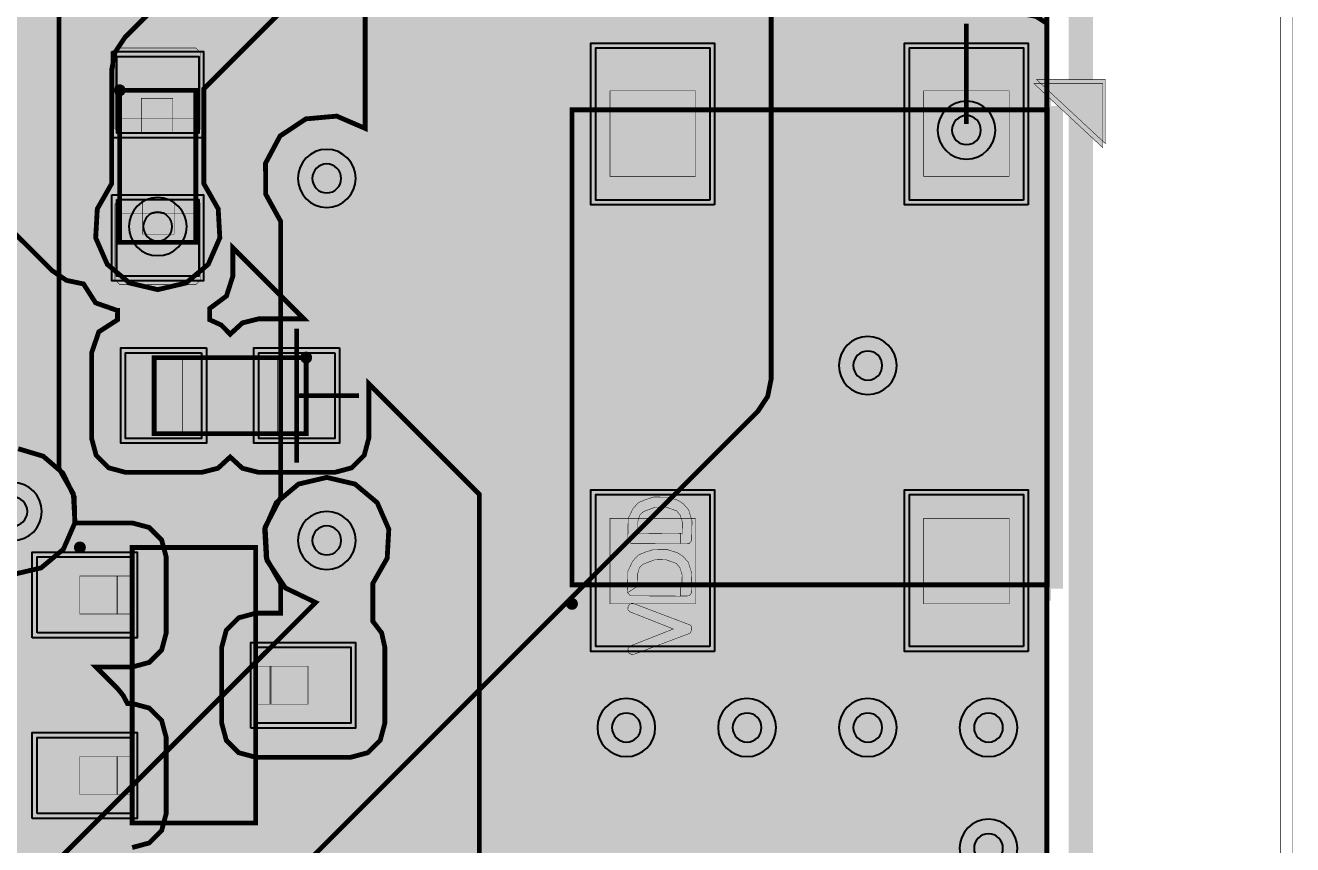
# Model space of a CAD drawing. Header units: millimetres. Extents: x -37.3 to -4.1, y -46.3 to 7.
# Drawn here: x -17.4 to -4.06, y -29.36 to -20.74 of the extents above; entities that cross this region are included whole.
import ezdxf

# ---------------------------------------------------------------- set-up
doc = ezdxf.new("R2010")
doc.units = ezdxf.units.MM
doc.header["$MEASUREMENT"] = 0
for name, color, linetype, true_color in [('Board-Outline-Layer', 7, 'Continuous', 0xff00ff), ('Bottom-Layer', 7, 'Continuous', 0x0000ff), ('Component-Marking-Layer', 7, 'Continuous', 0x66ffcc), ('Component-Shape-Layer', 7, 'Continuous', 0x00cccc), ('Document-Layer', 7, 'Continuous', 0xffffff), ('Hole-Layer', 7, 'Continuous', 0x222222), ('Multi-Layer', 7, 'Continuous', 0xc0c0c0), ('Pin-Floating-Layer', 7, 'Continuous', 0xff99ff), ('Pin-Soldering-Layer', 7, 'Continuous', 0xcc9999), ('Top-Layer', 7, 'Continuous', 0xff0000), ('Top-Paste-Mask-Layer', 7, 'Continuous', 0x808080), ('Top-Silkscreen-Layer', 7, 'Continuous', 0xffcc00), ('Top-Solder-Mask-Layer', 7, 'Continuous', 0x800080)]:
    doc.layers.add(name, color=color, linetype=linetype, true_color=true_color)

msp = doc.modelspace()

# ---------------------------------------------------------------- hatches: boundary and pattern name
at = {"layer": 'Bottom-Layer'}
for points in [[(-12.201, -44.642), (-15.371, -44.642), (-15.125, -44.428), (-14.965, -44.144), (-14.91, -43.823), (-14.91, -43.223), (-15.005, -42.807), (-15.271, -42.474), (-15.655, -42.289), (-16.081, -42.289), (-16.465, -42.474), (-16.731, -42.807), (-16.826, -43.223), (-16.826, -43.823), (-16.771, -44.144), (-16.611, -44.428), (-16.366, -44.642), (-24.02, -44.642), (-23.775, -44.428), (-23.615, -44.144), (-23.56, -43.823), (-23.56, -43.223), (-23.655, -42.807), (-23.921, -42.474), (-24.305, -42.289), (-24.731, -42.289), (-25.115, -42.474), (-25.381, -42.807), (-25.476, -43.223), (-25.476, -43.823), (-25.421, -44.144), (-25.261, -44.428), (-25.016, -44.642), (-30.652, -44.642), (-30.373, -44.275), (-30.232, -43.837), (-30.246, -43.376), (-30.414, -42.946), (-30.715, -42.598), (-31.116, -42.37), (-30.847, -42.026), (-30.724, -41.607), (-30.765, -41.173), (-30.964, -40.784), (-31.293, -40.497), (-31.02, -40.276), (-30.825, -39.982), (-26.167, -39.982), (-25.186, -40.963), (-25.029, -41.068), (-24.843, -41.105), (-15.207, -41.105), (-14.567, -41.745), (-14.41, -41.85), (-14.224, -41.887), (-11.684, -41.887), (-11.498, -41.85), (-11.341, -41.745), (-8.039, -38.443), (-7.934, -38.286), (-7.897, -38.1), (-7.897, -35.123), (-7.746, -34.858), (-7.729, -34.554), (-7.851, -34.274), (-8.085, -34.078), (-8.382, -34.008), (-8.679, -34.078), (-8.913, -34.274), (-9.035, -34.554), (-9.018, -34.858), (-8.867, -35.123), (-8.867, -37.899), (-11.438, -40.47), (-11.499, -40.322), (-11.593, -40.193), (-11.593, -39.314), (-11.442, -39.049), (-11.425, -38.745), (-11.547, -38.465), (-11.781, -38.269), (-12.078, -38.199), (-12.375, -38.269), (-12.609, -38.465), (-12.73, -38.745), (-12.714, -39.049), (-12.563, -39.314), (-12.563, -40.193), (-12.699, -40.412), (-12.741, -40.666), (-12.683, -40.917), (-14.023, -40.917), (-14.663, -40.277), (-14.82, -40.172), (-15.006, -40.135), (-15.035, -40.135), (-14.979, -39.958), (-14.96, -39.773), (-14.96, -38.873), (-15.05, -38.479), (-15.302, -38.163), (-15.666, -37.988), (-16.07, -37.988), (-16.434, -38.163), (-16.686, -38.479), (-16.776, -38.873), (-16.776, -39.37), (-17.049, -39.182), (-17.378, -39.139), (-17.69, -39.25), (-17.917, -39.491), (-18.01, -39.809), (-17.948, -40.135), (-22.438, -40.135), (-22.376, -39.809), (-22.468, -39.491), (-22.696, -39.25), (-23.008, -39.139), (-23.337, -39.182), (-23.61, -39.37), (-23.61, -38.873), (-23.7, -38.479), (-23.952, -38.163), (-24.316, -37.988), (-24.72, -37.988), (-25.084, -38.163), (-25.336, -38.479), (-25.426, -38.873), (-25.426, -39.351), (-25.623, -39.154), (-25.781, -39.049), (-25.966, -39.012), (-30.825, -39.012), (-31.02, -38.719), (-31.293, -38.497), (-30.964, -38.21), (-30.765, -37.821), (-30.724, -37.387), (-30.847, -36.968), (-31.116, -36.624), (-30.706, -36.389), (-30.402, -36.028), (-30.24, -35.585), (-30.239, -35.113), (-30.4, -34.669), (-30.703, -34.307), (-31.112, -34.071), (-31.577, -33.989), (-32.177, -33.989), (-32.642, -34.071), (-33.051, -34.307), (-33.354, -34.669), (-33.515, -35.113), (-33.514, -35.585), (-33.352, -36.028), (-33.048, -36.389), (-32.638, -36.624), (-32.907, -36.968), (-33.03, -37.387), (-32.989, -37.821), (-32.79, -38.21), (-32.461, -38.497), (-32.767, -38.756), (-32.966, -39.103), (-33.035, -39.497), (-32.966, -39.891), (-32.767, -40.238), (-32.461, -40.497), (-32.79, -40.784), (-32.989, -41.173), (-33.03, -41.607), (-32.907, -42.026), (-32.638, -42.37), (-33.039, -42.598), (-33.34, -42.946), (-33.508, -43.376), (-33.522, -43.837), (-33.381, -44.275), (-33.102, -44.642), (-33.932, -44.642), (-33.932, -0.358), (-6.648, -0.358), (-6.648, -44.642), (-7.808, -44.642), (-7.771, -44.555), (-7.759, -44.461), (-7.759, -42.661), (-7.807, -42.482), (-7.938, -42.351), (-8.117, -42.303), (-9.917, -42.303), (-10.096, -42.351), (-10.227, -42.482), (-10.275, -42.661), (-10.275, -44.461), (-10.263, -44.555), (-10.226, -44.642), (-10.913, -44.642), (-10.564, -44.334), (-10.351, -43.92), (-10.303, -43.457), (-10.427, -43.009), (-10.705, -42.635), (-11.1, -42.389), (-11.557, -42.303), (-12.014, -42.389), (-12.409, -42.635), (-12.687, -43.009), (-12.811, -43.457), (-12.763, -43.92), (-12.55, -44.334)], [(-16.345, -20.866), (-16.45, -21.023), (-16.487, -21.209), (-16.487, -22.408), (-16.638, -22.673), (-16.655, -22.978), (-16.533, -23.257), (-16.299, -23.453), (-16.002, -23.523), (-15.705, -23.453), (-15.471, -23.257), (-15.349, -22.978), (-15.366, -22.673), (-15.517, -22.408), (-15.517, -21.41), (-13.82, -19.713), (-13.82, -21.826), (-14.119, -21.697), (-14.443, -21.726), (-14.715, -21.906), (-14.868, -22.193), (-14.866, -22.519), (-14.709, -22.804), (-14.709, -25.71), (-14.872, -26.021), (-14.853, -26.372), (-14.658, -26.663), (-14.341, -26.815), (-23.391, -35.865), (-23.733, -35.974), (-23.968, -36.245), (-24.027, -36.6), (-23.893, -36.932), (-23.605, -37.147), (-23.248, -37.18), (-22.926, -37.022), (-22.733, -36.719), (-22.578, -36.985), (-22.319, -37.153), (-22.013, -37.185), (-21.725, -37.076), (-21.517, -36.848), (-21.435, -36.551), (-9.69, -24.806), (-9.585, -24.648), (-9.548, -24.463), (-9.548, -12.855), (-9.401, -13.003), (-9.401, -14.249), (-9.353, -14.428), (-9.221, -14.56), (-9.042, -14.608), (-7.468, -14.608), (-7.289, -14.56), (-7.157, -14.428), (-7.109, -14.249), (-7.109, -12.675), (-7.157, -12.496), (-7.289, -12.364), (-7.468, -12.316), (-8.714, -12.316), (-8.964, -12.067), (-8.964, -5.346), (-9.001, -5.16), (-9.106, -5.003), (-9.448, -4.661), (-9.605, -4.556), (-9.791, -4.519), (-11.799, -4.519), (-11.985, -4.556), (-12.142, -4.661), (-14.262, -6.781), (-14.367, -6.938), (-14.404, -7.124), (-14.404, -18.925)], [(-19.441, -26.788), (-19.28, -26.528), (-19.253, -26.224), (-19.365, -25.94), (-19.592, -25.737), (-19.886, -25.656), (-22.841, -22.701), (-22.747, -22.649), (-22.662, -22.582), (-19.049, -22.582), (-18.863, -22.545), (-18.706, -22.44), (-18.265, -21.999), (-18.135, -21.981), (-18.011, -21.939), (-18.011, -25.406), (-18.162, -25.671), (-18.179, -25.975), (-18.057, -26.255), (-17.823, -26.451), (-17.526, -26.521), (-17.229, -26.451), (-16.995, -26.255), (-16.873, -25.975), (-16.89, -25.671), (-17.041, -25.406), (-17.041, -20.648), (-16.868, -20.475), (-16.573, -20.394), (-16.346, -20.19), (-16.235, -19.907), (-16.262, -19.603), (-16.422, -19.343), (-16.682, -19.183), (-16.986, -19.156), (-17.269, -19.267), (-17.473, -19.494), (-17.554, -19.789), (-17.869, -20.104), (-17.974, -20.261), (-18.011, -20.447), (-18.011, -20.733), (-18.328, -20.674), (-18.636, -20.772), (-18.861, -21.003), (-18.951, -21.313), (-19.25, -21.612), (-22.662, -21.612), (-22.933, -21.459), (-23.244, -21.447), (-23.527, -21.578), (-23.718, -21.824), (-26.889, -18.653), (-26.785, -18.378), (-26.811, -18.085), (-26.961, -17.832), (-27.206, -17.668), (-27.497, -17.627), (-27.778, -17.716), (-27.992, -17.918), (-28.098, -18.192), (-28.075, -18.486), (-27.927, -18.74), (-27.927, -18.786), (-27.89, -18.972), (-27.785, -19.129), (-20.572, -26.342), (-20.492, -26.636), (-20.288, -26.863), (-20.004, -26.975), (-19.7, -26.948)]]:
    msp.add_hatch(color=256, dxfattribs=at).paths.add_polyline_path(points)
at = {"layer": 'Component-Marking-Layer'}
for points in [[(-16.462, -21.425, 1), (-16.342, -21.425, 1)], [(-16.462, -21.425, 1), (-16.342, -21.425, 1)], [(-14.5, -24.238, 1), (-14.38, -24.238, 1)], [(-14.5, -24.238, 1), (-14.38, -24.238, 1)], [(-16.881, -26.236, 1), (-16.761, -26.236, 1)], [(-16.881, -26.236, 1), (-16.761, -26.236, 1)], [(-11.704, -26.83, 1), (-11.584, -26.83, 1)], [(-11.704, -26.83, 1), (-11.584, -26.83, 1)]]:
    msp.add_hatch(color=256, dxfattribs=at).paths.add_polyline_path(points)
at = {"layer": 'Document-Layer'}
for points in [[(-6.031, -21.987), (-6.754, -21.314), (-6.031, -21.314)], [(-6.031, -21.987), (-6.754, -21.314), (-6.031, -21.314)], [(-11.056, -26.159), (-11.053, -25.934), (-11.003, -25.828), (-10.944, -25.764), (-10.868, -25.732), (-10.783, -25.705), (-10.632, -25.707), (-10.531, -25.739), (-10.474, -25.775), (-10.417, -25.839), (-10.381, -25.958), (-10.385, -26.165), (-10.408, -26.192), (-10.437, -26.194), (-10.503, -26.194), (-10.5, -26.091), (-10.485, -26.094), (-10.482, -25.97), (-10.506, -25.895), (-10.542, -25.852), (-10.589, -25.834), (-10.658, -25.81), (-10.771, -25.813), (-10.891, -25.858), (-10.932, -25.896), (-10.95, -25.961), (-10.952, -26.092)], [(-11.056, -26.159), (-11.053, -25.934), (-11.003, -25.828), (-10.944, -25.764), (-10.868, -25.732), (-10.783, -25.705), (-10.632, -25.707), (-10.531, -25.739), (-10.474, -25.775), (-10.417, -25.839), (-10.381, -25.958), (-10.385, -26.165), (-10.408, -26.192), (-10.437, -26.194), (-10.503, -26.194), (-10.5, -26.091), (-10.485, -26.094), (-10.482, -25.97), (-10.506, -25.895), (-10.542, -25.852), (-10.589, -25.834), (-10.658, -25.81), (-10.771, -25.813), (-10.891, -25.858), (-10.932, -25.896), (-10.95, -25.961), (-10.952, -26.092)], [(-11.056, -26.158), (-10.952, -26.093), (-10.498, -26.088), (-10.499, -26.195), (-11.026, -26.192)], [(-11.056, -26.158), (-10.952, -26.093), (-10.498, -26.088), (-10.499, -26.195), (-11.026, -26.192)], [(-11.059, -26.712), (-11.056, -26.487), (-11.006, -26.381), (-10.947, -26.317), (-10.871, -26.285), (-10.786, -26.258), (-10.635, -26.26), (-10.534, -26.292), (-10.477, -26.328), (-10.42, -26.392), (-10.383, -26.511), (-10.388, -26.718), (-10.411, -26.745), (-10.44, -26.747), (-10.506, -26.747), (-10.503, -26.644), (-10.488, -26.647), (-10.485, -26.523), (-10.509, -26.448), (-10.545, -26.405), (-10.592, -26.387), (-10.661, -26.363), (-10.774, -26.366), (-10.893, -26.411), (-10.935, -26.449), (-10.953, -26.514), (-10.954, -26.645)], [(-11.059, -26.712), (-11.056, -26.487), (-11.006, -26.381), (-10.947, -26.317), (-10.871, -26.285), (-10.786, -26.258), (-10.635, -26.26), (-10.534, -26.292), (-10.477, -26.328), (-10.42, -26.392), (-10.383, -26.511), (-10.388, -26.718), (-10.411, -26.745), (-10.44, -26.747), (-10.506, -26.747), (-10.503, -26.644), (-10.488, -26.647), (-10.485, -26.523), (-10.509, -26.448), (-10.545, -26.405), (-10.592, -26.387), (-10.661, -26.363), (-10.774, -26.366), (-10.893, -26.411), (-10.935, -26.449), (-10.953, -26.514), (-10.954, -26.645)], [(-11.059, -26.711), (-10.954, -26.646), (-10.501, -26.641), (-10.502, -26.748), (-11.029, -26.745)], [(-11.059, -26.711), (-10.954, -26.646), (-10.501, -26.641), (-10.502, -26.748), (-11.029, -26.745)], [(-11.053, -26.853), (-11.04, -26.837), (-11.017, -26.823), (-11, -26.825), (-10.422, -27.044), (-10.393, -27.056), (-10.385, -27.079), (-10.385, -27.102), (-10.393, -27.123), (-10.404, -27.14), (-10.987, -27.359), (-11.019, -27.361), (-11.043, -27.349), (-11.055, -27.329), (-11.055, -27.305), (-11.034, -27.274), (-10.577, -27.094), (-11.038, -26.912), (-11.056, -26.889)], [(-11.053, -26.853), (-11.04, -26.837), (-11.017, -26.823), (-11, -26.825), (-10.422, -27.044), (-10.393, -27.056), (-10.385, -27.079), (-10.385, -27.102), (-10.393, -27.123), (-10.404, -27.14), (-10.987, -27.359), (-11.019, -27.361), (-11.043, -27.349), (-11.055, -27.329), (-11.055, -27.305), (-11.034, -27.274), (-10.577, -27.094), (-11.038, -26.912), (-11.056, -26.889)]]:
    msp.add_hatch(color=256, dxfattribs=at).paths.add_polyline_path(points)
at = {"layer": 'Pin-Floating-Layer'}
for points in [[(-16.261, -26.536), (-16.261, -26.936), (-16.431, -26.936), (-16.431, -26.536)], [(-16.261, -26.536), (-16.261, -26.936), (-16.431, -26.936), (-16.431, -26.536)], [(-14.811, -27.486), (-14.811, -27.886), (-14.981, -27.886), (-14.981, -27.486)], [(-14.811, -27.486), (-14.811, -27.886), (-14.981, -27.886), (-14.981, -27.486)], [(-16.261, -28.436), (-16.261, -28.836), (-16.431, -28.836), (-16.431, -28.436)], [(-16.261, -28.436), (-16.261, -28.836), (-16.431, -28.836), (-16.431, -28.436)]]:
    msp.add_hatch(color=256, dxfattribs=at).paths.add_polyline_path(points)
at = {"layer": 'Pin-Soldering-Layer'}
for points in [[(-16.402, -21.425), (-15.602, -21.425), (-15.602, -21.725), (-16.402, -21.725)], [(-16.402, -21.425), (-15.602, -21.425), (-15.602, -21.725), (-16.402, -21.725)], [(-11.244, -22.33), (-11.244, -21.43), (-10.344, -21.43), (-10.344, -22.33)], [(-11.244, -22.33), (-11.244, -21.43), (-10.344, -21.43), (-10.344, -22.33)], [(-7.944, -22.33), (-7.944, -21.43), (-7.044, -21.43), (-7.044, -22.33)], [(-7.944, -22.33), (-7.944, -21.43), (-7.044, -21.43), (-7.044, -22.33)], [(-16.402, -23.025), (-16.402, -22.725), (-15.602, -22.725), (-15.602, -23.025)], [(-16.402, -23.025), (-16.402, -22.725), (-15.602, -22.725), (-15.602, -23.025)], [(-16.04, -24.238), (-15.74, -24.238), (-15.74, -25.038), (-16.04, -25.038)], [(-16.04, -24.238), (-15.74, -24.238), (-15.74, -25.038), (-16.04, -25.038)], [(-14.44, -24.238), (-14.44, -25.038), (-14.74, -25.038), (-14.74, -24.238)], [(-14.44, -24.238), (-14.44, -25.038), (-14.74, -25.038), (-14.74, -24.238)], [(-11.244, -26.83), (-11.244, -25.93), (-10.344, -25.93), (-10.344, -26.83)], [(-11.244, -26.83), (-11.244, -25.93), (-10.344, -25.93), (-10.344, -26.83)], [(-7.944, -26.83), (-7.944, -25.93), (-7.044, -25.93), (-7.044, -26.83)], [(-7.944, -26.83), (-7.944, -25.93), (-7.044, -25.93), (-7.044, -26.83)], [(-16.421, -26.536), (-16.421, -26.936), (-16.821, -26.936), (-16.821, -26.536)], [(-16.421, -26.536), (-16.421, -26.936), (-16.821, -26.936), (-16.821, -26.536)], [(-14.421, -27.486), (-14.421, -27.886), (-14.821, -27.886), (-14.821, -27.486)], [(-14.421, -27.486), (-14.421, -27.886), (-14.821, -27.886), (-14.821, -27.486)], [(-16.421, -28.436), (-16.421, -28.836), (-16.821, -28.836), (-16.821, -28.436)], [(-16.421, -28.436), (-16.421, -28.836), (-16.821, -28.836), (-16.821, -28.436)]]:
    msp.add_hatch(color=256, dxfattribs=at).paths.add_polyline_path(points)
at = {"layer": 'Top-Layer'}
for points in [[(-10.194, -22.58), (-11.394, -22.58), (-11.394, -20.98), (-10.194, -20.98)], [(-6.894, -22.58), (-8.094, -22.58), (-8.094, -20.98), (-6.894, -20.98)], [(-16.434, -21.068), (-15.57, -21.068), (-15.57, -21.875), (-16.434, -21.875)], [(-16.434, -22.575), (-15.57, -22.575), (-15.57, -23.382), (-16.434, -23.382)], [(-17.603, -22.834), (-17.116, -23.321), (-16.963, -23.425), (-16.783, -23.463), (-16.656, -23.662), (-16.434, -23.74), (-16.425, -23.74), (-16.425, -23.84), (-16.622, -23.967), (-16.698, -24.188), (-16.698, -25.088), (-16.65, -25.267), (-16.519, -25.398), (-16.34, -25.446), (-15.54, -25.446), (-15.369, -25.403), (-15.24, -25.284), (-15.111, -25.403), (-14.94, -25.446), (-14.14, -25.446), (-13.961, -25.398), (-13.83, -25.267), (-13.782, -25.088), (-13.782, -24.513), (-12.619, -25.676), (-12.619, -30.455), (-12.582, -30.641), (-12.477, -30.798), (-11.868, -31.407), (-12.018, -31.407), (-12.197, -31.455), (-12.328, -31.586), (-12.376, -31.765), (-12.376, -32.137), (-12.789, -32.55), (-12.894, -32.707), (-12.931, -32.893), (-12.931, -33.512), (-13.591, -33.512), (-13.77, -33.56), (-13.901, -33.691), (-13.949, -33.87), (-13.949, -35.49), (-13.901, -35.67), (-13.77, -35.801), (-13.591, -35.849), (-12.971, -35.849), (-12.535, -36.284), (-12.529, -36.291), (-12.522, -36.297), (-12.719, -36.388), (-12.827, -36.577), (-12.952, -36.373), (-13.177, -36.294), (-13.984, -36.294), (-14.163, -36.342), (-14.294, -36.473), (-14.342, -36.652), (-14.342, -37.516), (-14.294, -37.695), (-14.163, -37.826), (-13.984, -37.874), (-13.406, -37.874), (-13.603, -38.072), (-14.111, -38.072), (-14.307, -38.131), (-14.439, -38.288), (-14.595, -38.288), (-15.282, -37.601), (-15.293, -37.59), (-15.305, -37.579), (-15.161, -37.369), (-15.11, -37.12), (-15.11, -35.935), (-15.19, -35.625), (-15.411, -35.393), (-15.716, -35.298), (-16.03, -35.363), (-16.272, -35.571), (-16.383, -35.872), (-16.488, -35.58), (-16.717, -35.372), (-17.018, -35.297), (-17.319, -35.372), (-17.548, -35.58), (-17.653, -35.872), (-17.701, -35.685), (-17.803, -35.52), (-17.803, -35.306), (-17.84, -35.12), (-17.945, -34.963), (-18.125, -34.783), (-18.282, -34.678), (-18.468, -34.641), (-19.939, -34.641), (-20.125, -34.678), (-20.282, -34.783), (-20.343, -34.844), (-20.343, -33.528), (-20.38, -33.342), (-20.485, -33.185), (-20.993, -32.677), (-21.15, -32.572), (-21.336, -32.535), (-24.1, -32.535), (-24.1, -31.719), (-24.035, -31.584), (-24.003, -31.438), (-23.898, -31.73), (-23.669, -31.938), (-23.368, -32.013), (-23.067, -31.938), (-22.838, -31.73), (-22.733, -31.438), (-22.628, -31.73), (-22.399, -31.938), (-22.098, -32.013), (-21.797, -31.938), (-21.568, -31.73), (-21.463, -31.438), (-21.358, -31.73), (-21.129, -31.938), (-20.828, -32.013), (-20.527, -31.938), (-20.298, -31.73), (-20.193, -31.438), (-20.088, -31.73), (-19.859, -31.938), (-19.558, -32.013), (-19.257, -31.938), (-19.028, -31.73), (-18.923, -31.438), (-18.818, -31.73), (-18.589, -31.938), (-18.288, -32.013), (-17.987, -31.938), (-17.758, -31.73), (-17.653, -31.438), (-17.548, -31.73), (-17.319, -31.938), (-17.018, -32.013), (-16.717, -31.938), (-16.488, -31.73), (-16.383, -31.438), (-16.272, -31.739), (-16.03, -31.948), (-15.716, -32.012), (-15.411, -31.917), (-15.19, -31.685), (-15.11, -31.375), (-15.11, -30.19), (-15.19, -29.88), (-15.411, -29.648), (-15.716, -29.553), (-16.03, -29.618), (-16.272, -29.826), (-16.383, -30.127), (-16.485, -29.84), (-16.707, -29.633), (-17.001, -29.552), (-16.843, -29.394), (-16.271, -29.394), (-16.092, -29.346), (-15.961, -29.215), (-15.913, -29.036), (-15.913, -28.236), (-15.961, -28.057), (-16.092, -27.926), (-16.271, -27.878), (-16.321, -27.878), (-16.367, -27.792), (-16.428, -27.717), (-16.651, -27.494), (-16.271, -27.494), (-16.092, -27.446), (-15.961, -27.315), (-15.913, -27.136), (-15.913, -26.336), (-15.961, -26.157), (-16.092, -26.026), (-16.271, -25.978), (-16.874, -25.978), (-16.881, -25.703), (-16.999, -25.455), (-17.207, -25.276), (-17.47, -25.197), (-17.743, -25.231), (-17.978, -25.373), (-18.339, -25.373), (-18.553, -25.159), (-18.553, -25.095), (-18.041, -25.095), (-17.792, -25.028), (-17.609, -24.846), (-17.543, -24.596), (-17.61, -24.347), (-17.543, -24.097), (-17.61, -23.847), (-17.543, -23.597), (-17.61, -23.347), (-17.543, -23.097), (-17.61, -22.847), (-17.607, -22.841)], [(-14.465, -23.83), (-14.94, -23.83), (-15.111, -23.873), (-15.24, -23.992), (-15.333, -23.896), (-15.455, -23.84), (-15.455, -23.721), (-15.279, -23.59), (-15.212, -23.382), (-15.212, -23.083)], [(-15.54, -24.188), (-15.54, -25.088), (-16.34, -25.088), (-16.34, -24.188)], [(-14.14, -24.188), (-14.14, -25.088), (-14.94, -25.088), (-14.94, -24.188)], [(-14.971, -26.928), (-15.15, -26.976), (-15.281, -27.107), (-15.329, -27.286), (-15.329, -28.086), (-15.281, -28.265), (-15.15, -28.396), (-14.971, -28.444), (-13.971, -28.444), (-13.792, -28.396), (-13.661, -28.265), (-13.613, -28.086), (-13.613, -27.286), (-13.646, -27.136), (-13.739, -27.013), (-13.739, -26.614), (-13.588, -26.349), (-13.571, -26.044), (-13.693, -25.765), (-13.927, -25.569), (-14.224, -25.499), (-14.521, -25.569), (-14.755, -25.765), (-14.877, -26.044), (-14.86, -26.349), (-14.709, -26.614), (-14.709, -26.928)], [(-10.194, -27.28), (-11.394, -27.28), (-11.394, -25.68), (-10.194, -25.68)], [(-6.894, -27.28), (-8.094, -27.28), (-8.094, -25.68), (-6.894, -25.68)], [(-17.271, -27.136), (-17.271, -26.336), (-16.271, -26.336), (-16.271, -27.136)], [(-14.971, -28.086), (-14.971, -27.286), (-13.971, -27.286), (-13.971, -28.086)], [(-17.271, -29.036), (-17.271, -28.236), (-16.271, -28.236), (-16.271, -29.036)]]:
    msp.add_hatch(color=256, dxfattribs=at).paths.add_polyline_path(points)
at = {"layer": 'Top-Paste-Mask-Layer'}
for points in [[(-16.452, -21.03), (-16.402, -20.98), (-15.602, -20.98), (-15.552, -21.03), (-15.552, -21.83), (-15.602, -21.88), (-15.844, -21.88), (-15.844, -21.51), (-16.174, -21.51), (-16.174, -21.88), (-16.402, -21.88), (-16.452, -21.83)], [(-16.452, -21.03), (-16.402, -20.98), (-15.602, -20.98), (-15.552, -21.03), (-15.552, -21.83), (-15.602, -21.88), (-15.844, -21.88), (-15.844, -21.51), (-16.174, -21.51), (-16.174, -21.88), (-16.402, -21.88), (-16.452, -21.83)], [(-10.194, -22.58), (-11.394, -22.58), (-11.394, -20.98), (-10.194, -20.98)], [(-6.894, -22.58), (-8.094, -22.58), (-8.094, -20.98), (-6.894, -20.98)], [(-15.552, -23.42), (-15.602, -23.47), (-16.402, -23.47), (-16.452, -23.42), (-16.452, -22.62), (-16.402, -22.57), (-16.16, -22.57), (-16.16, -22.94), (-15.83, -22.94), (-15.83, -22.57), (-15.602, -22.57), (-15.552, -22.62)], [(-15.552, -23.42), (-15.602, -23.47), (-16.402, -23.47), (-16.452, -23.42), (-16.452, -22.62), (-16.402, -22.57), (-16.16, -22.57), (-16.16, -22.94), (-15.83, -22.94), (-15.83, -22.57), (-15.602, -22.57), (-15.552, -22.62)], [(-15.54, -24.188), (-15.54, -25.088), (-16.34, -25.088), (-16.34, -24.188)], [(-14.14, -24.188), (-14.14, -25.088), (-14.94, -25.088), (-14.94, -24.188)], [(-10.194, -27.28), (-11.394, -27.28), (-11.394, -25.68), (-10.194, -25.68)], [(-6.894, -27.28), (-8.094, -27.28), (-8.094, -25.68), (-6.894, -25.68)], [(-17.271, -27.136), (-17.271, -26.336), (-16.271, -26.336), (-16.271, -27.136)], [(-14.971, -28.086), (-14.971, -27.286), (-13.971, -27.286), (-13.971, -28.086)], [(-17.271, -29.036), (-17.271, -28.236), (-16.271, -28.236), (-16.271, -29.036)]]:
    msp.add_hatch(color=256, dxfattribs=at).paths.add_polyline_path(points)
at = {"layer": 'Top-Silkscreen-Layer'}
msp.add_hatch(color=256, dxfattribs=at).paths.add_polyline_path([(-6.059, -22.029), (-6.783, -21.355), (-6.059, -21.355)])
msp.add_hatch(color=256, dxfattribs=at).paths.add_polyline_path([(-6.059, -22.029), (-6.783, -21.355), (-6.059, -21.355)])
at = {"layer": 'Top-Solder-Mask-Layer'}
for points in [[(-10.144, -22.63), (-11.444, -22.63), (-11.444, -20.93), (-10.144, -20.93)], [(-6.844, -22.63), (-8.144, -22.63), (-8.144, -20.93), (-6.844, -20.93)], [(-16.485, -21.018), (-15.519, -21.018), (-15.519, -21.926), (-16.485, -21.926)], [(-16.485, -22.524), (-15.519, -22.524), (-15.519, -23.432), (-16.485, -23.432)], [(-15.489, -24.137), (-15.489, -25.139), (-16.391, -25.139), (-16.391, -24.137)], [(-14.089, -24.137), (-14.089, -25.139), (-14.991, -25.139), (-14.991, -24.137)], [(-10.144, -27.33), (-11.444, -27.33), (-11.444, -25.63), (-10.144, -25.63)], [(-6.844, -27.33), (-8.144, -27.33), (-8.144, -25.63), (-6.844, -25.63)], [(-17.322, -27.187), (-17.322, -26.285), (-16.22, -26.285), (-16.22, -27.187)], [(-15.022, -28.137), (-15.022, -27.235), (-13.92, -27.235), (-13.92, -28.137)], [(-17.322, -29.087), (-17.322, -28.185), (-16.22, -28.185), (-16.22, -29.087)]]:
    msp.add_hatch(color=256, dxfattribs=at).paths.add_polyline_path(points)

# ---------------------------------------------------------------- linework, layer by layer
at = {"layer": 'Board-Outline-Layer', "const_width": 0.254}
msp.add_lwpolyline([(-34.29, -45), (-34.29, 0), (-6.29, 0), (-6.29, -45)], close=True, dxfattribs=at)
at = {"layer": 'Bottom-Layer', "const_width": 0.00508}
msp.add_lwpolyline([(-35.941, -45.593), (-35.941, 1.143), (-4.064, 1.143), (-4.064, -45.593)], close=True, dxfattribs=at)
at = {"layer": 'Bottom-Layer'}
for points, const_width in [([(-6.648, -0.358), (-6.648, -44.642)], 0.0508), ([(-10.033, -24.463), (-10.033, -5.588)], 0.254), ([(-13.335, -26.495), (-13.335, -7.366)], 0.254), ([(-21.435, -36.551), (-9.69, -24.806), (-9.585, -24.648), (-9.548, -24.463), (-9.548, -12.855)], 0.0508), ([(-14.404, -18.925), (-16.345, -20.866), (-16.45, -21.023), (-16.487, -21.209), (-16.487, -22.408), (-16.638, -22.673), (-16.655, -22.978), (-16.533, -23.257), (-16.299, -23.453), (-16.002, -23.523), (-15.705, -23.453), (-15.471, -23.257), (-15.349, -22.978), (-15.366, -22.673), (-15.517, -22.408), (-15.517, -21.41), (-13.82, -19.713), (-13.82, -21.826), (-14.119, -21.697), (-14.443, -21.726), (-14.715, -21.906), (-14.868, -22.193), (-14.866, -22.519), (-14.709, -22.804), (-14.709, -25.71), (-14.872, -26.021), (-14.853, -26.372), (-14.658, -26.663), (-14.341, -26.815), (-23.391, -35.865)], 0.0508), ([(-13.919, -19.126), (-16.002, -21.209)], 0.254), ([(-17.526, -26.521), (-17.229, -26.451), (-16.995, -26.255), (-16.873, -25.975), (-16.89, -25.671), (-17.041, -25.406), (-17.041, -20.648), (-16.868, -20.475), (-16.573, -20.394), (-16.346, -20.19), (-16.235, -19.907), (-16.262, -19.603), (-16.422, -19.343), (-16.682, -19.183), (-16.986, -19.156), (-17.269, -19.267), (-17.473, -19.494)], 0.0508), ([(-16.002, -21.209), (-16.002, -22.86)], 0.254), ([(-14.224, -22.352), (-14.224, -26.162)], 0.254), ([(-22.098, -36.528), (-10.033, -24.463)], 0.254), ([(-23.368, -36.528), (-13.335, -26.495)], 0.254)]:
    msp.add_lwpolyline(points, dxfattribs=dict(at, const_width=const_width))
at = {"layer": 'Component-Marking-Layer', "const_width": 0.00508}
for points in [[(-16.462, -21.425, 1), (-16.342, -21.425), (-16.342, -21.425, 1), (-16.462, -21.425)], [(-16.462, -21.425, 1), (-16.342, -21.425), (-16.342, -21.425, 1), (-16.462, -21.425)], [(-16.881, -26.236, 1), (-16.761, -26.236), (-16.761, -26.236, 1), (-16.881, -26.236)], [(-16.881, -26.236, 1), (-16.761, -26.236), (-16.761, -26.236, 1), (-16.881, -26.236)]]:
    msp.add_lwpolyline(points, format="xyb", dxfattribs=at)
for points in [[(-14.5, -24.238, 1), (-14.38, -24.238, 1)], [(-14.5, -24.238, 1), (-14.38, -24.238, 1)], [(-11.704, -26.83, 1), (-11.584, -26.83, 1)], [(-11.704, -26.83, 1), (-11.584, -26.83, 1)]]:
    msp.add_lwpolyline(points, format="xyb", close=True, dxfattribs=at)
at = {"layer": 'Component-Shape-Layer', "const_width": 0.0508}
for points in [[(-16.402, -21.425), (-15.602, -21.425), (-15.602, -23.025), (-16.402, -23.025)], [(-16.402, -21.425), (-15.602, -21.425), (-15.602, -23.025), (-16.402, -23.025)], [(-6.644, -26.63), (-11.644, -26.63), (-11.644, -21.63), (-6.644, -21.63)], [(-6.644, -26.63), (-11.644, -26.63), (-11.644, -21.63), (-6.644, -21.63)], [(-14.44, -24.238), (-14.44, -25.038), (-16.04, -25.038), (-16.04, -24.238)], [(-14.44, -24.238), (-14.44, -25.038), (-16.04, -25.038), (-16.04, -24.238)], [(-14.971, -26.236), (-14.971, -29.136), (-16.271, -29.136), (-16.271, -26.236)], [(-14.971, -26.236), (-14.971, -29.136), (-16.271, -29.136), (-16.271, -26.236)]]:
    msp.add_lwpolyline(points, close=True, dxfattribs=at)
at = {"layer": 'Document-Layer', "const_width": 0.00508}
for points in [[(-6.031, -21.987), (-6.754, -21.314), (-6.031, -21.314)], [(-6.031, -21.987), (-6.754, -21.314), (-6.031, -21.314)], [(-11.056, -26.159), (-11.053, -25.934), (-11.003, -25.828), (-10.944, -25.764), (-10.868, -25.732), (-10.783, -25.705), (-10.632, -25.707), (-10.531, -25.739), (-10.474, -25.775), (-10.417, -25.839), (-10.381, -25.958), (-10.385, -26.165), (-10.408, -26.192), (-10.437, -26.194), (-10.503, -26.194), (-10.5, -26.091), (-10.485, -26.094), (-10.482, -25.97), (-10.506, -25.895), (-10.542, -25.852), (-10.589, -25.834), (-10.658, -25.81), (-10.771, -25.813), (-10.891, -25.858), (-10.932, -25.896), (-10.95, -25.961), (-10.952, -26.092)], [(-11.056, -26.159), (-11.053, -25.934), (-11.003, -25.828), (-10.944, -25.764), (-10.868, -25.732), (-10.783, -25.705), (-10.632, -25.707), (-10.531, -25.739), (-10.474, -25.775), (-10.417, -25.839), (-10.381, -25.958), (-10.385, -26.165), (-10.408, -26.192), (-10.437, -26.194), (-10.503, -26.194), (-10.5, -26.091), (-10.485, -26.094), (-10.482, -25.97), (-10.506, -25.895), (-10.542, -25.852), (-10.589, -25.834), (-10.658, -25.81), (-10.771, -25.813), (-10.891, -25.858), (-10.932, -25.896), (-10.95, -25.961), (-10.952, -26.092)], [(-11.056, -26.158), (-10.952, -26.093), (-10.498, -26.088), (-10.499, -26.195), (-11.026, -26.192)], [(-11.056, -26.158), (-10.952, -26.093), (-10.498, -26.088), (-10.499, -26.195), (-11.026, -26.192)], [(-11.059, -26.712), (-11.056, -26.487), (-11.006, -26.381), (-10.947, -26.317), (-10.871, -26.285), (-10.786, -26.258), (-10.635, -26.26), (-10.534, -26.292), (-10.477, -26.328), (-10.42, -26.392), (-10.383, -26.511), (-10.388, -26.718), (-10.411, -26.745), (-10.44, -26.747), (-10.506, -26.747), (-10.503, -26.644), (-10.488, -26.647), (-10.485, -26.523), (-10.509, -26.448), (-10.545, -26.405), (-10.592, -26.387), (-10.661, -26.363), (-10.774, -26.366), (-10.893, -26.411), (-10.935, -26.449), (-10.953, -26.514), (-10.954, -26.645)], [(-11.059, -26.712), (-11.056, -26.487), (-11.006, -26.381), (-10.947, -26.317), (-10.871, -26.285), (-10.786, -26.258), (-10.635, -26.26), (-10.534, -26.292), (-10.477, -26.328), (-10.42, -26.392), (-10.383, -26.511), (-10.388, -26.718), (-10.411, -26.745), (-10.44, -26.747), (-10.506, -26.747), (-10.503, -26.644), (-10.488, -26.647), (-10.485, -26.523), (-10.509, -26.448), (-10.545, -26.405), (-10.592, -26.387), (-10.661, -26.363), (-10.774, -26.366), (-10.893, -26.411), (-10.935, -26.449), (-10.953, -26.514), (-10.954, -26.645)], [(-11.059, -26.711), (-10.954, -26.646), (-10.501, -26.641), (-10.502, -26.748), (-11.029, -26.745)], [(-11.059, -26.711), (-10.954, -26.646), (-10.501, -26.641), (-10.502, -26.748), (-11.029, -26.745)], [(-11.053, -26.853), (-11.04, -26.837), (-11.017, -26.823), (-11, -26.825), (-10.422, -27.044), (-10.393, -27.056), (-10.385, -27.079), (-10.385, -27.102), (-10.393, -27.123), (-10.404, -27.14), (-10.987, -27.359), (-11.019, -27.361), (-11.043, -27.349), (-11.055, -27.329), (-11.055, -27.305), (-11.034, -27.274), (-10.577, -27.094), (-11.038, -26.912), (-11.056, -26.889)], [(-11.053, -26.853), (-11.04, -26.837), (-11.017, -26.823), (-11, -26.825), (-10.422, -27.044), (-10.393, -27.056), (-10.385, -27.079), (-10.385, -27.102), (-10.393, -27.123), (-10.404, -27.14), (-10.987, -27.359), (-11.019, -27.361), (-11.043, -27.349), (-11.055, -27.329), (-11.055, -27.305), (-11.034, -27.274), (-10.577, -27.094), (-11.038, -26.912), (-11.056, -26.889)]]:
    msp.add_lwpolyline(points, close=True, dxfattribs=at)
at = {"layer": 'Document-Layer', "const_width": 0.3}
msp.add_lwpolyline([(-17.524, -26.746, 1), (-17.224, -26.746), (-17.224, -26.746, 1), (-17.524, -26.746)], format="xyb", dxfattribs=at)
msp.add_lwpolyline([(-17.524, -26.746, 1), (-17.224, -26.746), (-17.224, -26.746, 1), (-17.524, -26.746)], format="xyb", dxfattribs=at)
at = {"layer": 'Hole-Layer'}
for points in [[(-7.646, -21.844, 1), (-7.341, -21.844, 1)], [(-17.679, -25.858, 1), (-17.374, -25.858, 1)], [(-7.414, -28.132, 1), (-7.109, -28.132, 1)], [(-7.414, -29.402, 1), (-7.109, -29.402, 1)]]:
    msp.add_lwpolyline(points, format="xyb", close=True, dxfattribs=at)
for points in [[(-14.377, -22.352, 1), (-14.072, -22.352), (-14.072, -22.352, 1), (-14.377, -22.352)], [(-16.155, -22.86, 1), (-15.85, -22.86), (-15.85, -22.86, 1), (-16.155, -22.86)], [(-8.684, -24.322, 1), (-8.379, -24.322), (-8.379, -24.322, 1), (-8.684, -24.322)], [(-14.377, -26.162, 1), (-14.072, -26.162), (-14.072, -26.162, 1), (-14.377, -26.162)], [(-11.224, -28.132, 1), (-10.919, -28.132), (-10.919, -28.132, 1), (-11.224, -28.132)], [(-9.954, -28.132, 1), (-9.649, -28.132), (-9.649, -28.132, 1), (-9.954, -28.132)], [(-8.684, -28.132, 1), (-8.379, -28.132), (-8.379, -28.132, 1), (-8.684, -28.132)]]:
    msp.add_lwpolyline(points, format="xyb", dxfattribs=at)
at = {"layer": 'Multi-Layer'}
for points in [[(-7.798, -21.844, 1), (-7.188, -21.844, 1)], [(-7.567, -28.132, 1), (-6.957, -28.132, 1)], [(-7.567, -29.402, 1), (-6.957, -29.402, 1)]]:
    msp.add_lwpolyline(points, format="xyb", close=True, dxfattribs=at)
for points in [[(-14.529, -22.352, 1), (-13.919, -22.352), (-13.919, -22.352, 1), (-14.529, -22.352)], [(-16.307, -22.86, 1), (-15.697, -22.86), (-15.697, -22.86, 1), (-16.307, -22.86)], [(-8.837, -24.322, 1), (-8.227, -24.322), (-8.227, -24.322, 1), (-8.837, -24.322)], [(-17.831, -25.858, 1), (-17.221, -25.858), (-17.221, -25.858, 1), (-17.831, -25.858)], [(-14.529, -26.162, 1), (-13.919, -26.162), (-13.919, -26.162, 1), (-14.529, -26.162)], [(-11.377, -28.132, 1), (-10.767, -28.132), (-10.767, -28.132, 1), (-11.377, -28.132)], [(-10.107, -28.132, 1), (-9.497, -28.132), (-9.497, -28.132, 1), (-10.107, -28.132)], [(-8.837, -28.132, 1), (-8.227, -28.132), (-8.227, -28.132, 1), (-8.837, -28.132)]]:
    msp.add_lwpolyline(points, format="xyb", dxfattribs=at)
at = {"layer": 'Pin-Floating-Layer', "const_width": 0.00508}
for points in [[(-16.261, -26.536), (-16.261, -26.936), (-16.431, -26.936), (-16.431, -26.536)], [(-16.261, -26.536), (-16.261, -26.936), (-16.431, -26.936), (-16.431, -26.536)], [(-14.811, -27.486), (-14.811, -27.886), (-14.981, -27.886), (-14.981, -27.486)], [(-14.811, -27.486), (-14.811, -27.886), (-14.981, -27.886), (-14.981, -27.486)], [(-16.261, -28.436), (-16.261, -28.836), (-16.431, -28.836), (-16.431, -28.436)], [(-16.261, -28.436), (-16.261, -28.836), (-16.431, -28.836), (-16.431, -28.436)]]:
    msp.add_lwpolyline(points, close=True, dxfattribs=at)
at = {"layer": 'Pin-Soldering-Layer', "const_width": 0.00508}
for points in [[(-16.402, -21.425), (-15.602, -21.425), (-15.602, -21.725), (-16.402, -21.725)], [(-16.402, -21.425), (-15.602, -21.425), (-15.602, -21.725), (-16.402, -21.725)], [(-11.244, -22.33), (-11.244, -21.43), (-10.344, -21.43), (-10.344, -22.33)], [(-11.244, -22.33), (-11.244, -21.43), (-10.344, -21.43), (-10.344, -22.33)], [(-7.944, -22.33), (-7.944, -21.43), (-7.044, -21.43), (-7.044, -22.33)], [(-7.944, -22.33), (-7.944, -21.43), (-7.044, -21.43), (-7.044, -22.33)], [(-16.402, -23.025), (-16.402, -22.725), (-15.602, -22.725), (-15.602, -23.025)], [(-16.402, -23.025), (-16.402, -22.725), (-15.602, -22.725), (-15.602, -23.025)], [(-16.04, -24.238), (-15.74, -24.238), (-15.74, -25.038), (-16.04, -25.038)], [(-16.04, -24.238), (-15.74, -24.238), (-15.74, -25.038), (-16.04, -25.038)], [(-14.44, -24.238), (-14.44, -25.038), (-14.74, -25.038), (-14.74, -24.238)], [(-14.44, -24.238), (-14.44, -25.038), (-14.74, -25.038), (-14.74, -24.238)], [(-11.244, -26.83), (-11.244, -25.93), (-10.344, -25.93), (-10.344, -26.83)], [(-11.244, -26.83), (-11.244, -25.93), (-10.344, -25.93), (-10.344, -26.83)], [(-7.944, -26.83), (-7.944, -25.93), (-7.044, -25.93), (-7.044, -26.83)], [(-7.944, -26.83), (-7.944, -25.93), (-7.044, -25.93), (-7.044, -26.83)], [(-16.421, -26.536), (-16.421, -26.936), (-16.821, -26.936), (-16.821, -26.536)], [(-16.421, -26.536), (-16.421, -26.936), (-16.821, -26.936), (-16.821, -26.536)], [(-14.421, -27.486), (-14.421, -27.886), (-14.821, -27.886), (-14.821, -27.486)], [(-14.421, -27.486), (-14.421, -27.886), (-14.821, -27.886), (-14.821, -27.486)], [(-16.421, -28.436), (-16.421, -28.836), (-16.821, -28.836), (-16.821, -28.436)], [(-16.421, -28.436), (-16.421, -28.836), (-16.821, -28.836), (-16.821, -28.436)]]:
    msp.add_lwpolyline(points, close=True, dxfattribs=at)
at = {"layer": 'Top-Layer'}
for points, const_width in [([(-35.814, -45.72), (-35.814, 0.889), (-4.191, 0.889), (-4.191, -45.72)], 0.00508), ([(-14.465, -23.83), (-14.94, -23.83), (-15.111, -23.873), (-15.24, -23.992), (-15.333, -23.896), (-15.455, -23.84), (-15.455, -23.721), (-15.279, -23.59), (-15.212, -23.382), (-15.212, -23.083)], 0.0508), ([(-14.971, -26.928), (-15.15, -26.976), (-15.281, -27.107), (-15.329, -27.286), (-15.329, -28.086), (-15.281, -28.265), (-15.15, -28.396), (-14.971, -28.444), (-13.971, -28.444), (-13.792, -28.396), (-13.661, -28.265), (-13.613, -28.086), (-13.613, -27.286), (-13.646, -27.136), (-13.739, -27.013), (-13.739, -26.614), (-13.588, -26.349), (-13.571, -26.044), (-13.693, -25.765), (-13.927, -25.569), (-14.224, -25.499), (-14.521, -25.569), (-14.755, -25.765), (-14.877, -26.044), (-14.86, -26.349), (-14.709, -26.614), (-14.709, -26.928)], 0.0508)]:
    msp.add_lwpolyline(points, close=True, dxfattribs=dict(at, const_width=const_width))
for points, const_width in [([(-10.033, -21.019), (-10.033, -8.636)], 0.254), ([(-6.648, -8.463), (-6.648, -20.72), (-6.762, -20.647), (-6.894, -20.622), (-7.888, -20.622), (-7.888, -20.369), (-6.846, -19.327), (-6.74, -19.169), (-6.703, -18.984), (-6.703, -18.1), (-6.74, -17.915), (-6.846, -17.757), (-7.009, -17.594), (-7.009, -16.763), (-7.046, -16.577), (-7.151, -16.42), (-7.178, -16.393), (-7.11, -16.018), (-7.168, -15.641), (-7.346, -15.305), (-7.625, -15.045), (-7.974, -14.891)], 0.0508), ([(-9.525, -25.211), (-9.525, -14.224)], 0.254), ([(-8.373, -22.696), (-8.373, -20.168)], 0.254), ([(-11.316, -20.333), (-12.455, -21.472)], 0.254), ([(-15.257, -20.592), (-15.454, -20.789)], 0.254), ([(-16.55, -20.789), (-16.713, -20.953)], 0.254), ([(-15.454, -20.789), (-16.55, -20.789)], 0.254), ([(-7.494, -21.78), (-7.494, -20.723)], 0.0508), ([(-16.713, -20.953), (-16.713, -21.99)], 0.254), ([(-10.794, -21.78), (-10.033, -21.019)], 0.254), ([(-16.002, -21.472), (-15.104, -21.472)], 0.254), ([(-15.104, -21.472), (-14.224, -22.352)], 0.254), ([(-15.104, -21.472), (-12.455, -21.472)], 0.254), ([(-16.713, -21.99), (-16.55, -22.154)], 0.254), ([(-17.622, -22.129), (-16.773, -22.978)], 0.254), ([(-16.55, -22.154), (-15.454, -22.154)], 0.254), ([(-15.454, -22.154), (-12.134, -25.475)], 0.254), ([(-7.494, -23.575), (-8.373, -22.696)], 0.254), ([(-16.002, -22.86), (-16.002, -22.978)], 0.254), ([(-17.603, -22.834), (-17.116, -23.321), (-16.963, -23.425), (-16.783, -23.463), (-16.656, -23.662), (-16.434, -23.74), (-16.425, -23.74), (-16.425, -23.84), (-16.622, -23.967), (-16.698, -24.188), (-16.698, -25.088), (-16.65, -25.267), (-16.519, -25.398), (-16.34, -25.446), (-15.54, -25.446), (-15.369, -25.403), (-15.24, -25.284), (-15.111, -25.403), (-14.94, -25.446), (-14.14, -25.446), (-13.961, -25.398), (-13.83, -25.267), (-13.782, -25.088), (-13.782, -24.513), (-12.619, -25.676), (-12.619, -30.455)], 0.0508), ([(-16.773, -22.978), (-16.002, -22.978)], 0.254), ([(-15.94, -23.04), (-16.002, -22.978)], 0.254), ([(-15.94, -24.638), (-15.94, -23.04)], 0.254), ([(-7.494, -26.48), (-7.494, -23.575)], 0.254), ([(-14.54, -24.638), (-14.54, -23.932)], 0.0508), ([(-14.54, -24.638), (-13.883, -24.638)], 0.0508), ([(-14.54, -24.638), (-14.54, -25.345)], 0.0508), ([(-16.271, -29.394), (-16.092, -29.346), (-15.961, -29.215), (-15.913, -29.036), (-15.913, -28.236), (-15.961, -28.057), (-16.092, -27.926), (-16.271, -27.878), (-16.321, -27.878), (-16.367, -27.792), (-16.428, -27.717), (-16.651, -27.494), (-16.271, -27.494), (-16.092, -27.446), (-15.961, -27.315), (-15.913, -27.136), (-15.913, -26.336), (-15.961, -26.157), (-16.092, -26.026), (-16.271, -25.978), (-16.874, -25.978), (-16.881, -25.703), (-16.999, -25.455), (-17.207, -25.276), (-17.47, -25.197)], 0.0508), ([(-10.794, -26.48), (-9.525, -25.211)], 0.254), ([(-12.134, -25.475), (-12.134, -30.455)], 0.254), ([(-14.224, -26.162), (-14.224, -27.439)], 0.254), ([(-16.968, -26.933), (-16.771, -26.736)], 0.254), ([(-18.415, -26.933), (-16.968, -26.933)], 0.254), ([(-14.224, -27.439), (-14.471, -27.686)], 0.254), ([(-19.304, -27.686), (-17.145, -27.686)], 0.254), ([(-17.145, -27.686), (-16.771, -28.06)], 0.254), ([(-16.771, -28.06), (-16.771, -28.636)], 0.254), ([(-16.771, -28.636), (-17.726, -29.591)], 0.254)]:
    msp.add_lwpolyline(points, dxfattribs=dict(at, const_width=const_width))
for points in [[(-10.194, -22.58), (-11.394, -22.58), (-11.394, -20.98), (-10.194, -20.98)], [(-6.894, -22.58), (-8.094, -22.58), (-8.094, -20.98), (-6.894, -20.98)], [(-16.434, -21.068), (-15.57, -21.068), (-15.57, -21.875), (-16.434, -21.875)], [(-16.434, -22.575), (-15.57, -22.575), (-15.57, -23.382), (-16.434, -23.382)], [(-15.54, -24.188), (-15.54, -25.088), (-16.34, -25.088), (-16.34, -24.188)], [(-14.14, -24.188), (-14.14, -25.088), (-14.94, -25.088), (-14.94, -24.188)], [(-10.194, -27.28), (-11.394, -27.28), (-11.394, -25.68), (-10.194, -25.68)], [(-6.894, -27.28), (-8.094, -27.28), (-8.094, -25.68), (-6.894, -25.68)], [(-17.271, -27.136), (-17.271, -26.336), (-16.271, -26.336), (-16.271, -27.136)], [(-14.971, -28.086), (-14.971, -27.286), (-13.971, -27.286), (-13.971, -28.086)], [(-17.271, -29.036), (-17.271, -28.236), (-16.271, -28.236), (-16.271, -29.036)]]:
    msp.add_lwpolyline(points, close=True, dxfattribs=at)
at = {"layer": 'Top-Paste-Mask-Layer', "const_width": 0.00508}
for points in [[(-16.452, -21.03), (-16.402, -20.98), (-15.602, -20.98), (-15.552, -21.03), (-15.552, -21.83), (-15.602, -21.88), (-15.844, -21.88), (-15.844, -21.51), (-16.174, -21.51), (-16.174, -21.88), (-16.402, -21.88), (-16.452, -21.83)], [(-16.452, -21.03), (-16.402, -20.98), (-15.602, -20.98), (-15.552, -21.03), (-15.552, -21.83), (-15.602, -21.88), (-15.844, -21.88), (-15.844, -21.51), (-16.174, -21.51), (-16.174, -21.88), (-16.402, -21.88), (-16.452, -21.83)], [(-15.552, -23.42), (-15.602, -23.47), (-16.402, -23.47), (-16.452, -23.42), (-16.452, -22.62), (-16.402, -22.57), (-16.16, -22.57), (-16.16, -22.94), (-15.83, -22.94), (-15.83, -22.57), (-15.602, -22.57), (-15.552, -22.62)], [(-15.552, -23.42), (-15.602, -23.47), (-16.402, -23.47), (-16.452, -23.42), (-16.452, -22.62), (-16.402, -22.57), (-16.16, -22.57), (-16.16, -22.94), (-15.83, -22.94), (-15.83, -22.57), (-15.602, -22.57), (-15.552, -22.62)]]:
    msp.add_lwpolyline(points, close=True, dxfattribs=at)
at = {"layer": 'Top-Paste-Mask-Layer'}
for points in [[(-10.194, -22.58), (-11.394, -22.58), (-11.394, -20.98), (-10.194, -20.98)], [(-6.894, -22.58), (-8.094, -22.58), (-8.094, -20.98), (-6.894, -20.98)], [(-15.54, -24.188), (-15.54, -25.088), (-16.34, -25.088), (-16.34, -24.188)], [(-14.14, -24.188), (-14.14, -25.088), (-14.94, -25.088), (-14.94, -24.188)], [(-10.194, -27.28), (-11.394, -27.28), (-11.394, -25.68), (-10.194, -25.68)], [(-6.894, -27.28), (-8.094, -27.28), (-8.094, -25.68), (-6.894, -25.68)], [(-17.271, -27.136), (-17.271, -26.336), (-16.271, -26.336), (-16.271, -27.136)], [(-14.971, -28.086), (-14.971, -27.286), (-13.971, -27.286), (-13.971, -28.086)], [(-17.271, -29.036), (-17.271, -28.236), (-16.271, -28.236), (-16.271, -29.036)]]:
    msp.add_lwpolyline(points, close=True, dxfattribs=at)
at = {"layer": 'Top-Silkscreen-Layer'}
for points, const_width in [([(-16.663, -21.799), (-16.663, -20.84)], 0.152), ([(-16.663, -20.84), (-15.341, -20.84)], 0.152), ([(-16.663, -21.799), (-16.663, -20.84)], 0.152), ([(-16.663, -20.84), (-15.341, -20.84)], 0.152), ([(-15.341, -20.84), (-15.341, -21.799)], 0.152), ([(-15.341, -20.84), (-15.341, -21.799)], 0.152), ([(-11.684, -26.67), (-11.684, -21.59)], 0.254), ([(-11.684, -21.59), (-11.575, -21.59)], 0.254), ([(-11.684, -26.67), (-11.684, -21.59)], 0.254), ([(-11.684, -21.59), (-11.575, -21.59)], 0.254), ([(-9.913, -21.59), (-8.375, -21.59)], 0.254), ([(-9.913, -21.59), (-8.375, -21.59)], 0.254), ([(-6.713, -21.59), (-6.604, -21.59)], 0.254), ([(-6.713, -21.59), (-6.604, -21.59)], 0.254), ([(-6.604, -21.59), (-6.604, -26.67)], 0.254), ([(-6.604, -21.59), (-6.604, -26.67)], 0.254), ([(-16.663, -22.651), (-16.663, -23.61)], 0.152), ([(-16.663, -22.651), (-16.663, -23.61)], 0.152), ([(-15.341, -23.61), (-15.341, -22.651)], 0.152), ([(-15.341, -23.61), (-15.341, -22.651)], 0.152), ([(-16.663, -23.61), (-15.341, -23.61)], 0.152), ([(-16.663, -23.61), (-15.341, -23.61)], 0.152), ([(-15.52, -23.928), (-16.32, -23.928)], 0.254), ([(-15.52, -23.928), (-16.32, -23.928)], 0.254), ([(-14.96, -23.928), (-14.16, -23.928)], 0.254), ([(-14.96, -23.928), (-14.16, -23.928)], 0.254), ([(-16.63, -25.038), (-16.63, -24.238)], 0.254), ([(-16.63, -25.038), (-16.63, -24.238)], 0.254), ([(-13.85, -24.238), (-13.85, -25.038)], 0.254), ([(-13.85, -24.238), (-13.85, -25.038)], 0.254), ([(-15.52, -25.348), (-16.32, -25.348)], 0.254), ([(-15.52, -25.348), (-16.32, -25.348)], 0.254), ([(-14.96, -25.348), (-14.16, -25.348)], 0.254), ([(-14.96, -25.348), (-14.16, -25.348)], 0.254), ([(-14.921, -26.186), (-15.921, -26.186)], 0.254), ([(-14.921, -26.186), (-15.921, -26.186)], 0.254), ([(-14.921, -26.186), (-14.921, -27.05)], 0.254), ([(-14.921, -26.186), (-14.921, -27.05)], 0.254), ([(-11.575, -26.67), (-11.684, -26.67)], 0.254), ([(-11.575, -26.67), (-11.684, -26.67)], 0.254), ([(-8.375, -26.67), (-9.913, -26.67)], 0.254), ([(-8.375, -26.67), (-9.913, -26.67)], 0.254), ([(-6.604, -26.67), (-6.713, -26.67)], 0.254), ([(-6.604, -26.67), (-6.713, -26.67)], 0.254), ([(-16.321, -27.372), (-16.321, -28)], 0.254), ([(-16.321, -27.372), (-16.321, -28)], 0.254), ([(-14.921, -28.322), (-14.921, -29.186)], 0.254), ([(-14.921, -28.322), (-14.921, -29.186)], 0.254), ([(-14.921, -29.186), (-15.921, -29.186)], 0.254), ([(-14.921, -29.186), (-15.921, -29.186)], 0.254)]:
    msp.add_lwpolyline(points, dxfattribs=dict(at, const_width=const_width))
at = {"layer": 'Top-Silkscreen-Layer', "const_width": 0.00508}
msp.add_lwpolyline([(-6.059, -22.029), (-6.783, -21.355), (-6.059, -21.355)], close=True, dxfattribs=at)
msp.add_lwpolyline([(-6.059, -22.029), (-6.783, -21.355), (-6.059, -21.355)], close=True, dxfattribs=at)
at = {"layer": 'Top-Silkscreen-Layer', "const_width": 0.254}
for points in [[(-16.63, -24.238, -0.414), (-16.32, -23.928)], [(-16.63, -24.238, -0.414), (-16.32, -23.928)], [(-14.16, -23.928, -0.414), (-13.85, -24.238)], [(-14.16, -23.928, -0.414), (-13.85, -24.238)], [(-16.32, -25.348, -0.414), (-16.63, -25.038)], [(-16.32, -25.348, -0.414), (-16.63, -25.038)], [(-13.85, -25.038, -0.414), (-14.16, -25.348)], [(-13.85, -25.038, -0.414), (-14.16, -25.348)]]:
    msp.add_lwpolyline(points, format="xyb", dxfattribs=at)
at = {"layer": 'Top-Solder-Mask-Layer'}
for points in [[(-10.144, -22.63), (-11.444, -22.63), (-11.444, -20.93), (-10.144, -20.93)], [(-6.844, -22.63), (-8.144, -22.63), (-8.144, -20.93), (-6.844, -20.93)], [(-16.485, -21.018), (-15.519, -21.018), (-15.519, -21.926), (-16.485, -21.926)], [(-16.485, -22.524), (-15.519, -22.524), (-15.519, -23.432), (-16.485, -23.432)], [(-15.489, -24.137), (-15.489, -25.139), (-16.391, -25.139), (-16.391, -24.137)], [(-14.089, -24.137), (-14.089, -25.139), (-14.991, -25.139), (-14.991, -24.137)], [(-10.144, -27.33), (-11.444, -27.33), (-11.444, -25.63), (-10.144, -25.63)], [(-6.844, -27.33), (-8.144, -27.33), (-8.144, -25.63), (-6.844, -25.63)], [(-17.322, -27.187), (-17.322, -26.285), (-16.22, -26.285), (-16.22, -27.187)], [(-15.022, -28.137), (-15.022, -27.235), (-13.92, -27.235), (-13.92, -28.137)], [(-17.322, -29.087), (-17.322, -28.185), (-16.22, -28.185), (-16.22, -29.087)]]:
    msp.add_lwpolyline(points, close=True, dxfattribs=at)

doc.saveas('drawing.dxf')
